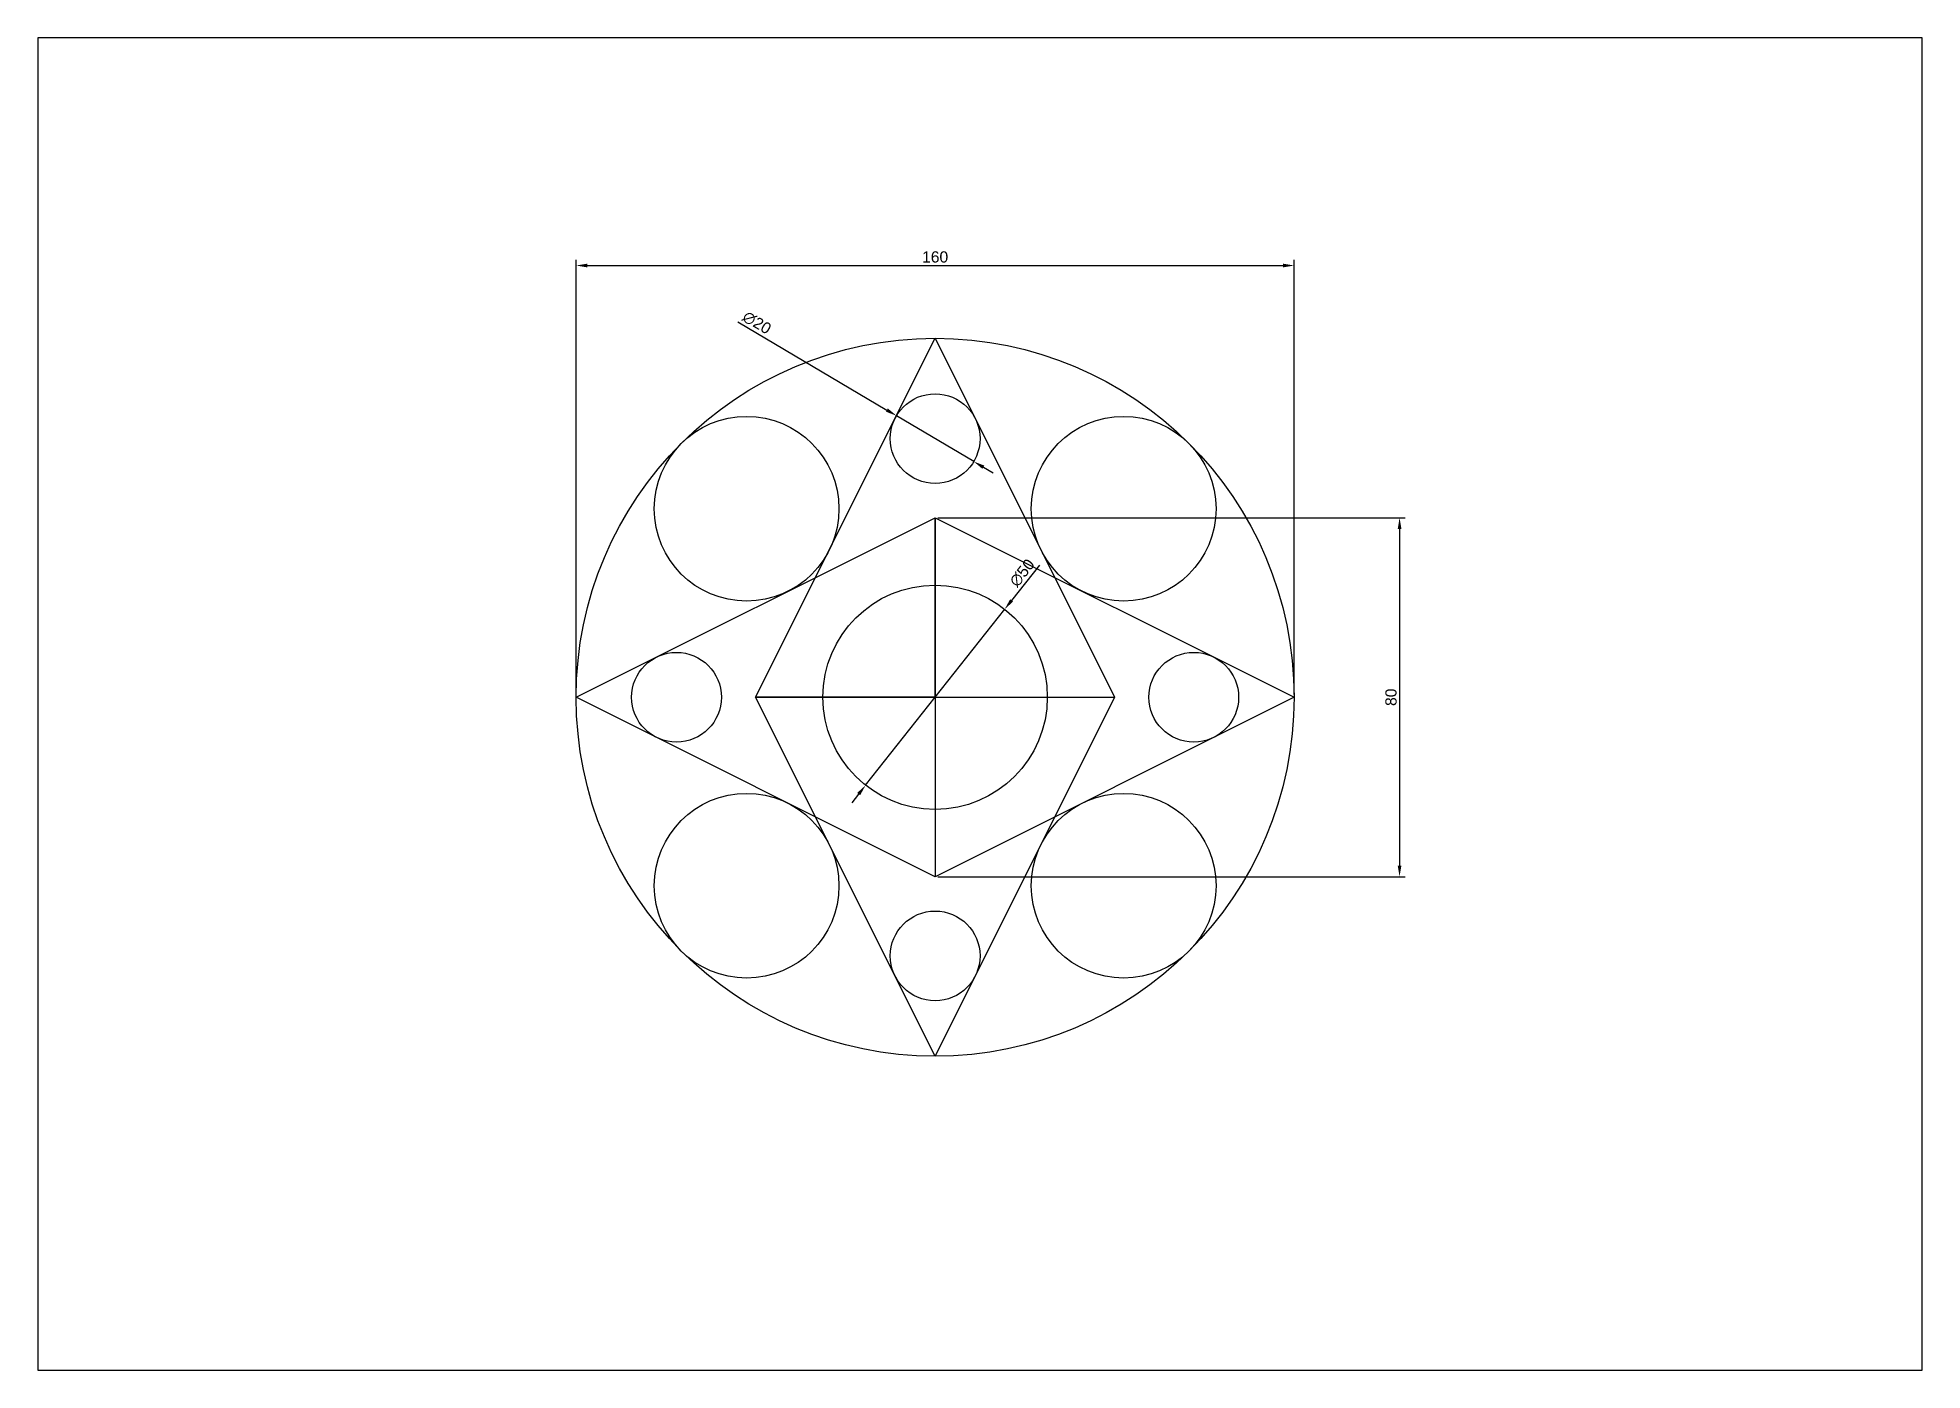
# Model space of a CAD drawing. Header units: millimetres. Extents: x 0 to 420, y 0 to 297.
import ezdxf

# ---------------------------------------------------------------- set-up
doc = ezdxf.new("R2010")
doc.units = ezdxf.units.MM
doc.styles.get("Standard").update_dxf_attribs({"font": 'arial.ttf'})
doc.dimstyles.new('ISO-25', dxfattribs={"dimtxt": 2.5, "dimasz": 2.5, "dimexe": 1.25, "dimexo": 0.625, "dimtad": 1, "dimtxsty": 'Standard', "dimcen": 2.5, "dimadec": 0, "dimazin": 0, "dimtfac": 1, "dimtmove": 0, "dimatfit": 3, "dimfxl": 1, "dimarcsym": 0})

# ---------------------------------------------------------------- blocks, each defined once
blk = doc.blocks.new('*D2')
at = {"color": 0, "lineweight": -2, "transparency": 16777216}
for p, q in [((120, 150.62), (120, 247.47)), ((122.5, 246.22), (277.5, 246.22)), ((280, 150.62), (280, 247.47))]:
    blk.add_line(p, q, dxfattribs=at)
at = {"color": 0, "transparency": 16777216}
for points in [[(122.5, 246.64), (122.5, 245.8), (120, 246.22)], [(277.5, 246.64), (277.5, 245.8), (280, 246.22)]]:
    blk.add_solid(points, dxfattribs=at)
at = {"layer": 'Defpoints', "color": 0, "transparency": 16777216}
for p in [(280, 246.22), (120, 150), (280, 150)]:
    blk.add_point(p, dxfattribs=at)
at = {"color": 0, "transparency": 16777216, "insert": (200, 248.12), "char_height": 2.5, "attachment_point": 5}
blk.add_mtext('160', dxfattribs=at)
blk = doc.blocks.new('*D4')
at = {"color": 0, "lineweight": -2, "transparency": 16777216}
for p, q in [((200.62, 190), (304.75, 190)), ((303.5, 187.5), (303.5, 112.5)), ((200.62, 110), (304.75, 110))]:
    blk.add_line(p, q, dxfattribs=at)
at = {"color": 0, "transparency": 16777216}
for points in [[(303.09, 187.5), (303.92, 187.5), (303.5, 190)], [(303.09, 112.5), (303.92, 112.5), (303.5, 110)]]:
    blk.add_solid(points, dxfattribs=at)
at = {"layer": 'Defpoints', "color": 0, "transparency": 16777216}
for p in [(200, 190), (200, 110), (303.5, 110)]:
    blk.add_point(p, dxfattribs=at)
at = {"color": 0, "transparency": 16777216, "insert": (301.6, 150), "char_height": 2.5, "attachment_point": 5, "rotation": 90}
blk.add_mtext('80', dxfattribs=at)
blk = doc.blocks.new('*D5')
at = {"color": 0, "lineweight": -2, "transparency": 16777216}
for p, q in [((156.02, 233.7), (189.25, 214.01)), ((208.6, 202.54), (191.4, 212.74)), ((210.75, 201.27), (212.91, 199.99))]:
    blk.add_line(p, q, dxfattribs=at)
at = {"color": 0, "transparency": 16777216}
for points in [[(189.46, 214.37), (189.03, 213.65), (191.4, 212.74)], [(210.97, 201.63), (210.54, 200.91), (208.6, 202.54)]]:
    blk.add_solid(points, dxfattribs=at)
at = {"layer": 'Defpoints', "color": 0, "transparency": 16777216}
for p in [(191.4, 212.74), (208.6, 202.54)]:
    blk.add_point(p, dxfattribs=at)
at = {"color": 0, "transparency": 16777216, "insert": (160.27, 233.47), "char_height": 2.5, "attachment_point": 5, "rotation": 329.3545}
blk.add_mtext('∅20', dxfattribs=at)
blk = doc.blocks.new('*D6')
at = {"color": 0, "lineweight": -2, "transparency": 16777216}
for p, q in [((223.27, 179.46), (217.05, 171.58)), ((184.5, 130.38), (215.5, 169.62)), ((182.95, 128.42), (181.4, 126.46))]:
    blk.add_line(p, q, dxfattribs=at)
at = {"color": 0, "transparency": 16777216}
for points in [[(216.72, 171.84), (217.37, 171.32), (215.5, 169.62)], [(182.63, 128.68), (183.28, 128.16), (184.5, 130.38)]]:
    blk.add_solid(points, dxfattribs=at)
at = {"layer": 'Defpoints', "color": 0, "transparency": 16777216}
for p in [(215.5, 169.62), (184.5, 130.38)]:
    blk.add_point(p, dxfattribs=at)
at = {"color": 0, "transparency": 16777216, "insert": (219.39, 177.72), "char_height": 2.5, "attachment_point": 5, "rotation": 51.6924}
blk.add_mtext('∅50', dxfattribs=at)

msp = doc.modelspace()

# ---------------------------------------------------------------- linework, layer by layer
for p, q in [((160, 150), (200, 230)), ((200, 230), (240, 150)), ((120, 150), (200, 190)), ((200, 150), (200, 190)), ((200, 190), (200, 110)), ((200, 190), (280, 150)), ((200, 110), (120, 150)), ((200, 150), (160, 150)), ((160, 150), (240, 150)), ((200, 70), (160, 150)), ((240, 150), (200, 70)), ((280, 150), (200, 110))]:
    msp.add_line(p, q)
msp.add_lwpolyline([(0, 0), (420, 0), (420, 297), (0, 297)], close=True)
for centre, radius in [((200, 150), 80), ((200, 207.639), 10), ((157.989, 192.011), 20.587), ((242.011, 192.011), 20.587), ((200, 150), 25), ((142.361, 150), 10), ((257.639, 150), 10), ((157.989, 107.989), 20.587), ((242.011, 107.989), 20.587), ((200, 92.361), 10)]:
    msp.add_circle(centre, radius)

# ---------------------------------------------------------------- dimensions: what is measured, and where the dimension line sits
dim = msp.add_linear_dim(base=(280, 246.222), p1=(120, 150), p2=(280, 150), dimstyle='ISO-25')
dim.commit()
dim.dimension.update_dxf_attribs({"geometry": '*D2', "text_midpoint": (200, 248.123)})
for p1, p2, picture, middle in [((208.603, 202.542), (191.397, 212.737), '*D5', (159.261, 231.776)), ((184.503, 130.383), (215.497, 169.617), '*D6', (220.934, 176.5))]:
    dim = msp.add_diameter_dim_2p(p1=p1, p2=p2, dimstyle='ISO-25')
    dim.commit()
    dim.dimension.update_dxf_attribs({"geometry": picture, "text_midpoint": middle, "dimtype": 163})
dim = msp.add_linear_dim(base=(303.504, 110), p1=(200, 190), p2=(200, 110), angle=90, dimstyle='ISO-25')
dim.commit()
dim.dimension.update_dxf_attribs({"geometry": '*D4', "text_midpoint": (301.603, 150)})

doc.saveas('drawing.dxf')
